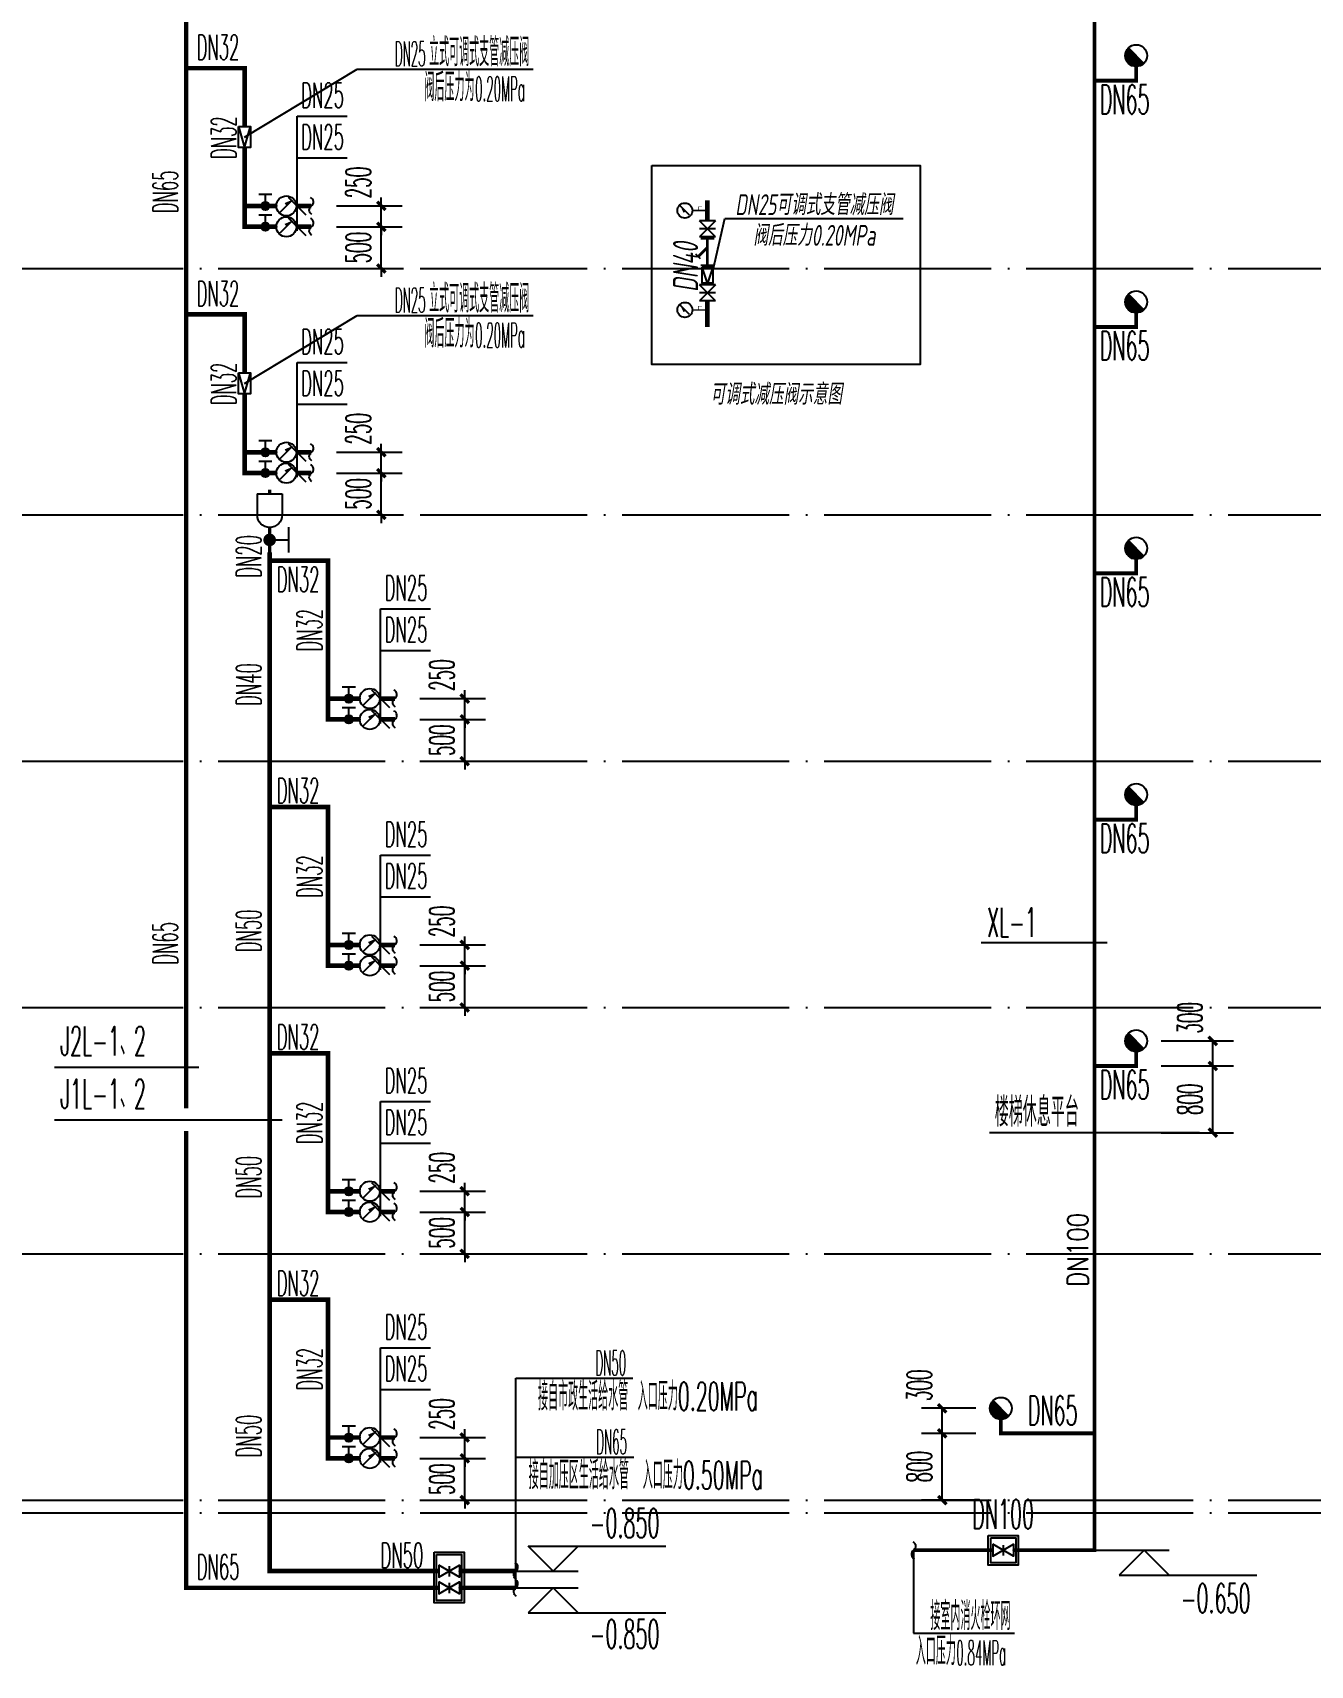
# Model space of a CAD drawing. Extents: x 27938 to 1507990, y 110129 to 923079.
# Drawn here: x 1200414 to 1215721, y 659358 to 678911 of the extents above; entities that cross this region are included whole.
import ezdxf
from ezdxf.enums import TextEntityAlignment as Align

# ---------------------------------------------------------------- set-up
doc = ezdxf.new("R2010")
doc.units = 0
doc.header["$LTSCALE"] = 1000
doc.header["$MEASUREMENT"] = 0
doc.linetypes.add('DOTE', pattern=[2.42, 2, -0.2, 0.02, -0.2])
for name, color, linetype in [('$AUDIT_BAD_LAYER2', 7, 'Continuous'), ('-FJ', 2, 'Continuous'), ('-JS', 4, 'Continuous'), ('DIM_不分区消火栓', 1, 'Continuous'), ('DIM_消防', 3, 'Continuous'), ('DIM_给水', 3, 'Continuous'), ('EQUIP_消火栓', 7, 'Continuous'), ('EQUIP_消防', 7, 'Continuous'), ('EQUIP_给水', 7, 'Continuous'), ('PIPE-不分区消火栓', 1, 'TG_X'), ('PIPE-给水', 3, 'J1'), ('PIPE-给水中', 72, 'J2'), ('PIPE-给水高', 91, 'J3'), ('TEXT_不分区消火栓', 7, 'Continuous'), ('TEXT_给水', 7, 'Continuous'), ('TWT', 7, 'Continuous'), ('TWT_DIM', 3, 'Continuous'), ('TWT_ELEV', 3, 'Continuous'), ('TWT_LEAD', 3, 'Continuous'), ('VALVE_消防', 7, 'Continuous'), ('VALVE_给水', 7, 'Continuous')]:
    doc.layers.add(name, color=color, linetype=linetype)
doc.styles.add('_TCH_DIM_T3', font='SIMPLEX.shx', dxfattribs={"width": 0.494118, "bigfont": 'GBCBIG.shx'})
doc.styles.add('_TWT_PIPEDN', font='SIMPLEX', dxfattribs={"width": 0.8, "height": 3.5, "bigfont": 'HZTXT'})
doc.styles.add('_TWT_SERIAL', font='SIMPLEX', dxfattribs={"width": 0.8, "height": 3.5, "bigfont": 'HZTXT'})
doc.styles.add('l3', font='isocp.shx', dxfattribs={"width": 0.7, "oblique": 9, "bigfont": 'hztxt.shx'})
doc.styles.get("Standard").update_dxf_attribs({"font": 'gbenor.shx', "bigfont": 'gbcbig.shx'})
doc.styles.add('TG_LINETYPE', font='SIMPLEX', dxfattribs={"width": 0.8, "height": 3, "bigfont": 'HZTXT'})
doc.linetypes.add('J1', pattern='A,3,-0.2,["J1",Standard,S=0.25,R=0,X=-0.1,Y=-0.115],-0.35', length=3.55)
doc.linetypes.add('J2', pattern='A,3,-0.2,["J2",Standard,S=0.25,R=0,X=-0.1,Y=-0.115],-0.35', length=3.55)
doc.linetypes.add('J3', pattern='A,3,-0.2,["J3",Standard,S=0.25,R=0,X=-0.1,Y=-0.115],-0.35', length=3.55)
doc.linetypes.add('TG_X', pattern='A,2,-0.229,["X",TG_LINETYPE,S=0.1,R=0,X=-0.229,Y=-0.15],0', length=2.229)
doc.dimstyles.new('_TWT_ARCH&&100', dxfattribs={"dimtxt": 297.5, "dimasz": 100, "dimexe": 250, "dimexo": 300, "dimgap": 126.25, "dimtad": 1, "dimdec": 0, "dimzin": 0, "dimdsep": 46, "dimtxsty": '_TCH_DIM_T3', "dimblk": 'ARCHTICK', "dimcen": 0.09, "dimclrt": 7, "dimazin": 2, "dimtfac": 1, "dimtdec": 0, "dimtix": 1, "dimtmove": 2, "dimatfit": 3, "dimfxl": 1, "dimtolj": 1, "dimtzin": 0, "dimarcsym": 0})

# ---------------------------------------------------------------- blocks, each defined once
blk = doc.blocks.new('jzf1')
at = {"layer": '$AUDIT_BAD_LAYER2'}
for p, q in [((-1.51, 2.26), (1.49, 2.26)), ((-0.01, 0.76), (-0.01, 2.26))]:
    blk.add_line(p, q, dxfattribs=at)
at = {"layer": '$AUDIT_BAD_LAYER2', "const_width": 0.75}
blk.add_lwpolyline([(-0.38, 0, 1), (0.38, 0, 1)], format="xyb", close=True, dxfattribs=at)
blk = doc.blocks.new('zdpqf')
at = {"layer": '$AUDIT_BAD_LAYER2'}
for p, q in [((-1.5, 6.11), (-1.5, 3.61)), ((1.5, 6.11), (-1.5, 6.11)), ((1.5, 6.11), (1.5, 3.61))]:
    blk.add_line(p, q, dxfattribs=at)
at = {"layer": '$AUDIT_BAD_LAYER2', "const_width": 0.4}
for points in [[(0, 6.11), (0, 6.61)], [(0, -0.89), (0, 2.11)]]:
    blk.add_lwpolyline(points, dxfattribs=at)
at = {"layer": '$AUDIT_BAD_LAYER2'}
blk.add_arc((0, 3.61), 1.5, 180, 0, dxfattribs=at)
at = {"layer": '$AUDIT_BAD_LAYER2', "extrusion": (0, 0, -1), "zscale": -1, "rotation": 270}
blk.add_blockref('jzf1', (0, 0.61), dxfattribs=at)
blk = doc.blocks.new('$VALVE$00000497')
for p, q in [((78, 138), (-78, 138)), ((0, 50), (0, 138))]:
    blk.add_line(p, q)
at = {"const_width": 49.6}
blk.add_lwpolyline([(25, 0, 1), (-25, 0, 1)], format="xyb", close=True, dxfattribs=at)
blk.add_circle((0, 0), 50)
blk = doc.blocks.new('$VALVE$00000742')
blk.add_line((-93, -93), (93, 93))
blk.add_lwpolyline([(93, 93, 0, 50, 0), (-13, 22, 50, 50, 0)], format="xyseb")
blk.add_circle((0, 0), 150)
for p in [(-150, 0), (150, 0)]:
    blk.add_point(p)
blk = doc.blocks.new('$VALVE$00000296')
for points in [[(-125, 72), (-125, -72), (125, 72), (125, -72), (-125, 72)], [(0, 60), (0, -64)]]:
    blk.add_lwpolyline(points)
for p in [(-125, 0), (125, 0)]:
    blk.add_point(p)
blk = doc.blocks.new('$TwtSys$00000132')
at = {"elevation": 0}
blk.add_lwpolyline([(7, -101, -0.575183), (0, 0, 0.604745), (-11, 101, 16.924828)], format="xyb", dxfattribs=at)
blk = doc.blocks.new('$VALVE$00000301')
for points in [[(-125, 72), (125, 0), (-125, -72)], [(-125, 72), (-125, -72), (125, -72), (125, 72), (-125, 72)]]:
    blk.add_lwpolyline(points)
for p in [(-125, 0), (125, 0)]:
    blk.add_point(p)
blk = doc.blocks.new('$TwtSys$00000386')
blk.add_line((-93, 93, 0), (93, -93, 0))
blk.add_circle((0, 0, 0), 131)
at = {"color": 0}
for points in [[(34, -127, 0), (-127, 34, 0), (93, -93, 0), (-93, 93, 0)], [(-34, -127, 0), (-127, -34, 0), (34, -127, 0), (-127, 34, 0)], [(-93, -93, 0), (-93, -93, 0), (-34, -127, 0), (-127, -34, 0)]]:
    blk.add_solid(points, dxfattribs=at)
at = {"flags": 9}
blk.add_attdef('A', (0, 0, 0), '', height=0.00524, dxfattribs=at)
blk = doc.blocks.new('_ArchTick')
at = {"color": 0, "linetype": 'ByBlock', "const_width": 0.4}
blk.add_lwpolyline([(-0.5, -0.5), (0.5, 0.5)], dxfattribs=at)
blk = doc.blocks.new('*D334')
at = {"layer": 'Defpoints', "color": 0}
for p in [(1211311, 662436), (1212013, 662436), (1212013, 662136)]:
    blk.add_point(p, dxfattribs=at)
at = {"layer": 'TWT_DIM', "color": 0, "lineweight": -2}
for p, q in [((1211713, 662436), (1211061, 662436)), ((1211311, 662136), (1211311, 662436)), ((1211713, 662136), (1211061, 662136))]:
    blk.add_line(p, q, dxfattribs=at)
at = {"layer": 'TWT_DIM', "color": 0, "lineweight": -2, "xscale": 100, "yscale": 100, "zscale": 100}
for p, rotation in [((1211311, 662436), 90), ((1211311, 662136), 270)]:
    blk.add_blockref('_ArchTick', p, dxfattribs=dict(at, rotation=rotation))
at = {"layer": 'TWT_DIM', "color": 7, "insert": (1211036, 662711), "char_height": 297.5, "attachment_point": 5, "rotation": 90, "style": '_TCH_DIM_T3'}
blk.add_mtext('\\A1;300', dxfattribs=at)
blk = doc.blocks.new('*D335')
at = {"layer": 'Defpoints', "color": 0}
for p in [(1211311, 662136), (1212013, 662136), (1212013, 661336)]:
    blk.add_point(p, dxfattribs=at)
at = {"layer": 'TWT_DIM', "color": 0, "lineweight": -2}
for p, q in [((1211713, 662136), (1211061, 662136)), ((1211311, 661336), (1211311, 662136)), ((1211713, 661336), (1211061, 661336))]:
    blk.add_line(p, q, dxfattribs=at)
at = {"layer": 'TWT_DIM', "color": 0, "lineweight": -2, "xscale": 100, "yscale": 100, "zscale": 100}
for p, rotation in [((1211311, 662136), 90), ((1211311, 661336), 270)]:
    blk.add_blockref('_ArchTick', p, dxfattribs=dict(at, rotation=rotation))
at = {"layer": 'TWT_DIM', "color": 7, "insert": (1211036, 661736), "char_height": 297.5, "attachment_point": 5, "rotation": 90, "style": '_TCH_DIM_T3'}
blk.add_mtext('\\A1;800', dxfattribs=at)
blk = doc.blocks.new('*D349')
at = {"layer": 'Defpoints', "color": 0}
for p in [(1213635, 666836), (1214552, 666836), (1213635, 666536)]:
    blk.add_point(p, dxfattribs=at)
at = {"layer": 'TWT_DIM', "color": 0, "lineweight": -2}
for p, q in [((1213935, 666836), (1214802, 666836)), ((1214552, 666536), (1214552, 666836)), ((1213935, 666536), (1214802, 666536))]:
    blk.add_line(p, q, dxfattribs=at)
at = {"layer": 'TWT_DIM', "color": 0, "lineweight": -2, "xscale": 100, "yscale": 100, "zscale": 100}
for p, rotation in [((1214552, 666836), 90), ((1214552, 666536), 270)]:
    blk.add_blockref('_ArchTick', p, dxfattribs=dict(at, rotation=rotation))
at = {"layer": 'TWT_DIM', "color": 7, "insert": (1214277, 667111), "char_height": 297.5, "attachment_point": 5, "rotation": 90, "style": '_TCH_DIM_T3'}
blk.add_mtext('\\A1;300', dxfattribs=at)
blk = doc.blocks.new('*D350')
at = {"layer": 'Defpoints', "color": 0}
for p in [(1213635, 666536), (1214552, 666536), (1213635, 665736)]:
    blk.add_point(p, dxfattribs=at)
at = {"layer": 'TWT_DIM', "color": 0, "lineweight": -2}
for p, q in [((1213935, 666536), (1214802, 666536)), ((1214552, 665736), (1214552, 666536)), ((1213935, 665736), (1214802, 665736))]:
    blk.add_line(p, q, dxfattribs=at)
at = {"layer": 'TWT_DIM', "color": 0, "lineweight": -2, "xscale": 100, "yscale": 100, "zscale": 100}
for p, rotation in [((1214552, 666536), 90), ((1214552, 665736), 270)]:
    blk.add_blockref('_ArchTick', p, dxfattribs=dict(at, rotation=rotation))
at = {"layer": 'TWT_DIM', "color": 7, "insert": (1214277, 666136), "char_height": 297.5, "attachment_point": 5, "rotation": 90, "style": '_TCH_DIM_T3'}
blk.add_mtext('\\A1;800', dxfattribs=at)
blk = doc.blocks.new('*D355')
at = {"layer": 'Defpoints', "color": 0}
for p in [(1203754, 676836), (1204591, 676836), (1203754, 676586)]:
    blk.add_point(p, dxfattribs=at)
at = {"layer": 'TWT_DIM', "color": 0, "lineweight": -2}
for p, q in [((1204054, 676836), (1204841, 676836)), ((1204591, 676836), (1204591, 676936)), ((1204591, 676586), (1204591, 676836)), ((1204054, 676586), (1204841, 676586)), ((1204591, 676586), (1204591, 676486))]:
    blk.add_line(p, q, dxfattribs=at)
at = {"layer": 'TWT_DIM', "color": 0, "lineweight": -2, "xscale": 100, "yscale": 100, "zscale": 100}
for p, rotation in [((1204591, 676836), 270), ((1204591, 676586), 90)]:
    blk.add_blockref('_ArchTick', p, dxfattribs=dict(at, rotation=rotation))
at = {"layer": 'TWT_DIM', "color": 7, "insert": (1204316, 677116), "char_height": 297.5, "attachment_point": 5, "rotation": 90, "style": '_TCH_DIM_T3'}
blk.add_mtext('\\A1;250', dxfattribs=at)
blk = doc.blocks.new('*D356')
at = {"layer": 'Defpoints', "color": 0}
for p in [(1203754, 676586), (1204591, 676586), (1203754, 676086)]:
    blk.add_point(p, dxfattribs=at)
at = {"layer": 'TWT_DIM', "color": 0, "lineweight": -2}
for p, q in [((1204054, 676586), (1204841, 676586)), ((1204591, 676586), (1204591, 676686)), ((1204591, 676086), (1204591, 676586)), ((1204054, 676086), (1204841, 676086)), ((1204591, 676086), (1204591, 675986))]:
    blk.add_line(p, q, dxfattribs=at)
at = {"layer": 'TWT_DIM', "color": 0, "lineweight": -2, "xscale": 100, "yscale": 100, "zscale": 100}
for p, rotation in [((1204591, 676586), 270), ((1204591, 676086), 90)]:
    blk.add_blockref('_ArchTick', p, dxfattribs=dict(at, rotation=rotation))
at = {"layer": 'TWT_DIM', "color": 7, "insert": (1204316, 676336), "char_height": 297.5, "attachment_point": 5, "rotation": 90, "style": '_TCH_DIM_T3'}
blk.add_mtext('\\A1;500', dxfattribs=at)
blk = doc.blocks.new('*D357')
at = {"layer": 'Defpoints', "color": 0}
for p in [(1203754, 673886), (1204591, 673886), (1203754, 673636)]:
    blk.add_point(p, dxfattribs=at)
at = {"layer": 'TWT_DIM', "color": 0, "lineweight": -2}
for p, q in [((1204054, 673886), (1204841, 673886)), ((1204591, 673886), (1204591, 673986)), ((1204591, 673636), (1204591, 673886)), ((1204054, 673636), (1204841, 673636)), ((1204591, 673636), (1204591, 673536))]:
    blk.add_line(p, q, dxfattribs=at)
at = {"layer": 'TWT_DIM', "color": 0, "lineweight": -2, "xscale": 100, "yscale": 100, "zscale": 100}
for p, rotation in [((1204591, 673886), 270), ((1204591, 673636), 90)]:
    blk.add_blockref('_ArchTick', p, dxfattribs=dict(at, rotation=rotation))
at = {"layer": 'TWT_DIM', "color": 7, "insert": (1204316, 674166), "char_height": 297.5, "attachment_point": 5, "rotation": 90, "style": '_TCH_DIM_T3'}
blk.add_mtext('\\A1;250', dxfattribs=at)
blk = doc.blocks.new('*D358')
at = {"layer": 'Defpoints', "color": 0}
for p in [(1203754, 673636), (1204591, 673636), (1203754, 673136)]:
    blk.add_point(p, dxfattribs=at)
at = {"layer": 'TWT_DIM', "color": 0, "lineweight": -2}
for p, q in [((1204054, 673636), (1204841, 673636)), ((1204591, 673636), (1204591, 673736)), ((1204591, 673136), (1204591, 673636)), ((1204054, 673136), (1204841, 673136)), ((1204591, 673136), (1204591, 673036))]:
    blk.add_line(p, q, dxfattribs=at)
at = {"layer": 'TWT_DIM', "color": 0, "lineweight": -2, "xscale": 100, "yscale": 100, "zscale": 100}
for p, rotation in [((1204591, 673636), 270), ((1204591, 673136), 90)]:
    blk.add_blockref('_ArchTick', p, dxfattribs=dict(at, rotation=rotation))
at = {"layer": 'TWT_DIM', "color": 7, "insert": (1204316, 673386), "char_height": 297.5, "attachment_point": 5, "rotation": 90, "style": '_TCH_DIM_T3'}
blk.add_mtext('\\A1;500', dxfattribs=at)
blk = doc.blocks.new('*D359')
at = {"layer": 'Defpoints', "color": 0}
for p in [(1204754, 670936), (1205591, 670936), (1204754, 670686)]:
    blk.add_point(p, dxfattribs=at)
at = {"layer": 'TWT_DIM', "color": 0, "lineweight": -2}
for p, q in [((1205054, 670936), (1205841, 670936)), ((1205591, 670936), (1205591, 671036)), ((1205591, 670686), (1205591, 670936)), ((1205054, 670686), (1205841, 670686)), ((1205591, 670686), (1205591, 670586))]:
    blk.add_line(p, q, dxfattribs=at)
at = {"layer": 'TWT_DIM', "color": 0, "lineweight": -2, "xscale": 100, "yscale": 100, "zscale": 100}
for p, rotation in [((1205591, 670936), 270), ((1205591, 670686), 90)]:
    blk.add_blockref('_ArchTick', p, dxfattribs=dict(at, rotation=rotation))
at = {"layer": 'TWT_DIM', "color": 7, "insert": (1205316, 671216), "char_height": 297.5, "attachment_point": 5, "rotation": 90, "style": '_TCH_DIM_T3'}
blk.add_mtext('\\A1;250', dxfattribs=at)
blk = doc.blocks.new('*D360')
at = {"layer": 'Defpoints', "color": 0}
for p in [(1204754, 670686), (1205591, 670686), (1204754, 670186)]:
    blk.add_point(p, dxfattribs=at)
at = {"layer": 'TWT_DIM', "color": 0, "lineweight": -2}
for p, q in [((1205054, 670686), (1205841, 670686)), ((1205591, 670686), (1205591, 670786)), ((1205591, 670186), (1205591, 670686)), ((1205054, 670186), (1205841, 670186)), ((1205591, 670186), (1205591, 670086))]:
    blk.add_line(p, q, dxfattribs=at)
at = {"layer": 'TWT_DIM', "color": 0, "lineweight": -2, "xscale": 100, "yscale": 100, "zscale": 100}
for p, rotation in [((1205591, 670686), 270), ((1205591, 670186), 90)]:
    blk.add_blockref('_ArchTick', p, dxfattribs=dict(at, rotation=rotation))
at = {"layer": 'TWT_DIM', "color": 7, "insert": (1205316, 670436), "char_height": 297.5, "attachment_point": 5, "rotation": 90, "style": '_TCH_DIM_T3'}
blk.add_mtext('\\A1;500', dxfattribs=at)
blk = doc.blocks.new('*D361')
at = {"layer": 'Defpoints', "color": 0}
for p in [(1204754, 667986), (1205591, 667986), (1204754, 667736)]:
    blk.add_point(p, dxfattribs=at)
at = {"layer": 'TWT_DIM', "color": 0, "lineweight": -2}
for p, q in [((1205054, 667986), (1205841, 667986)), ((1205591, 667986), (1205591, 668086)), ((1205591, 667736), (1205591, 667986)), ((1205054, 667736), (1205841, 667736)), ((1205591, 667736), (1205591, 667636))]:
    blk.add_line(p, q, dxfattribs=at)
at = {"layer": 'TWT_DIM', "color": 0, "lineweight": -2, "xscale": 100, "yscale": 100, "zscale": 100}
for p, rotation in [((1205591, 667986), 270), ((1205591, 667736), 90)]:
    blk.add_blockref('_ArchTick', p, dxfattribs=dict(at, rotation=rotation))
at = {"layer": 'TWT_DIM', "color": 7, "insert": (1205316, 668266), "char_height": 297.5, "attachment_point": 5, "rotation": 90, "style": '_TCH_DIM_T3'}
blk.add_mtext('\\A1;250', dxfattribs=at)
blk = doc.blocks.new('*D362')
at = {"layer": 'Defpoints', "color": 0}
for p in [(1204754, 667736), (1205591, 667736), (1204754, 667236)]:
    blk.add_point(p, dxfattribs=at)
at = {"layer": 'TWT_DIM', "color": 0, "lineweight": -2}
for p, q in [((1205591, 667736), (1205591, 667836)), ((1205054, 667736), (1205841, 667736)), ((1205591, 667236), (1205591, 667736)), ((1205054, 667236), (1205841, 667236)), ((1205591, 667236), (1205591, 667136))]:
    blk.add_line(p, q, dxfattribs=at)
at = {"layer": 'TWT_DIM', "color": 0, "lineweight": -2, "xscale": 100, "yscale": 100, "zscale": 100}
for p, rotation in [((1205591, 667736), 270), ((1205591, 667236), 90)]:
    blk.add_blockref('_ArchTick', p, dxfattribs=dict(at, rotation=rotation))
at = {"layer": 'TWT_DIM', "color": 7, "insert": (1205316, 667486), "char_height": 297.5, "attachment_point": 5, "rotation": 90, "style": '_TCH_DIM_T3'}
blk.add_mtext('\\A1;500', dxfattribs=at)
blk = doc.blocks.new('*D363')
at = {"layer": 'Defpoints', "color": 0}
for p in [(1204754, 665036), (1205591, 665036), (1204754, 664786)]:
    blk.add_point(p, dxfattribs=at)
at = {"layer": 'TWT_DIM', "color": 0, "lineweight": -2}
for p, q in [((1205054, 665036), (1205841, 665036)), ((1205591, 665036), (1205591, 665136)), ((1205591, 664786), (1205591, 665036)), ((1205054, 664786), (1205841, 664786)), ((1205591, 664786), (1205591, 664686))]:
    blk.add_line(p, q, dxfattribs=at)
at = {"layer": 'TWT_DIM', "color": 0, "lineweight": -2, "xscale": 100, "yscale": 100, "zscale": 100}
for p, rotation in [((1205591, 665036), 270), ((1205591, 664786), 90)]:
    blk.add_blockref('_ArchTick', p, dxfattribs=dict(at, rotation=rotation))
at = {"layer": 'TWT_DIM', "color": 7, "insert": (1205316, 665316), "char_height": 297.5, "attachment_point": 5, "rotation": 90, "style": '_TCH_DIM_T3'}
blk.add_mtext('\\A1;250', dxfattribs=at)
blk = doc.blocks.new('*D364')
at = {"layer": 'Defpoints', "color": 0}
for p in [(1204754, 664786), (1205591, 664786), (1204754, 664286)]:
    blk.add_point(p, dxfattribs=at)
at = {"layer": 'TWT_DIM', "color": 0, "lineweight": -2}
for p, q in [((1205591, 664786), (1205591, 664886)), ((1205054, 664786), (1205841, 664786)), ((1205591, 664286), (1205591, 664786)), ((1205054, 664286), (1205841, 664286)), ((1205591, 664286), (1205591, 664186))]:
    blk.add_line(p, q, dxfattribs=at)
at = {"layer": 'TWT_DIM', "color": 0, "lineweight": -2, "xscale": 100, "yscale": 100, "zscale": 100}
for p, rotation in [((1205591, 664786), 270), ((1205591, 664286), 90)]:
    blk.add_blockref('_ArchTick', p, dxfattribs=dict(at, rotation=rotation))
at = {"layer": 'TWT_DIM', "color": 7, "insert": (1205316, 664536), "char_height": 297.5, "attachment_point": 5, "rotation": 90, "style": '_TCH_DIM_T3'}
blk.add_mtext('\\A1;500', dxfattribs=at)
blk = doc.blocks.new('*D365')
at = {"layer": 'Defpoints', "color": 0}
for p in [(1204754, 662086), (1205591, 662086), (1204754, 661836)]:
    blk.add_point(p, dxfattribs=at)
at = {"layer": 'TWT_DIM', "color": 0, "lineweight": -2}
for p, q in [((1205054, 662086), (1205841, 662086)), ((1205591, 662086), (1205591, 662186)), ((1205591, 661836), (1205591, 662086)), ((1205054, 661836), (1205841, 661836)), ((1205591, 661836), (1205591, 661736))]:
    blk.add_line(p, q, dxfattribs=at)
at = {"layer": 'TWT_DIM', "color": 0, "lineweight": -2, "xscale": 100, "yscale": 100, "zscale": 100}
for p, rotation in [((1205591, 662086), 270), ((1205591, 661836), 90)]:
    blk.add_blockref('_ArchTick', p, dxfattribs=dict(at, rotation=rotation))
at = {"layer": 'TWT_DIM', "color": 7, "insert": (1205316, 662366), "char_height": 297.5, "attachment_point": 5, "rotation": 90, "style": '_TCH_DIM_T3'}
blk.add_mtext('\\A1;250', dxfattribs=at)
blk = doc.blocks.new('*D366')
at = {"layer": 'Defpoints', "color": 0}
for p in [(1204754, 661836), (1205591, 661836), (1204754, 661336)]:
    blk.add_point(p, dxfattribs=at)
at = {"layer": 'TWT_DIM', "color": 0, "lineweight": -2}
for p, q in [((1205591, 661836), (1205591, 661936)), ((1205054, 661836), (1205841, 661836)), ((1205591, 661336), (1205591, 661836)), ((1205054, 661336), (1205841, 661336)), ((1205591, 661336), (1205591, 661236))]:
    blk.add_line(p, q, dxfattribs=at)
at = {"layer": 'TWT_DIM', "color": 0, "lineweight": -2, "xscale": 100, "yscale": 100, "zscale": 100}
for p, rotation in [((1205591, 661836), 270), ((1205591, 661336), 90)]:
    blk.add_blockref('_ArchTick', p, dxfattribs=dict(at, rotation=rotation))
at = {"layer": 'TWT_DIM', "color": 7, "insert": (1205316, 661586), "char_height": 297.5, "attachment_point": 5, "rotation": 90, "style": '_TCH_DIM_T3'}
blk.add_mtext('\\A1;500', dxfattribs=at)
blk = doc.blocks.new('zf1')
at = {"layer": '$AUDIT_BAD_LAYER2'}
for p, q in [((0.5, 0.5), (-0.5, -0.5)), ((-0.5, 0.5), (0.5, -0.5)), ((-0.5, 0.5), (-0.5, -0.5)), ((0, 0.5), (0, -0.5)), ((0.5, 0.5), (0.5, -0.5))]:
    blk.add_line(p, q, dxfattribs=at)
blk = doc.blocks.new('jwq')
at = {"layer": '$AUDIT_BAD_LAYER2'}
for p, q in [((0, 0.25), (0, -0.25)), ((1, 0.25), (1, -0.25)), ((0.747, -0.254), (0.571, -0.431))]:
    blk.add_line(p, q, dxfattribs=at)
at = {"layer": '$AUDIT_BAD_LAYER2', "const_width": 0.1}
for points in [[(0, 0), (1, 0)], [(0.317, 0), (0.659, -0.342)]]:
    blk.add_lwpolyline(points, dxfattribs=at)
blk = doc.blocks.new('jyf')
at = {"layer": '$AUDIT_BAD_LAYER2'}
for p, q in [((0, 0.33), (1, 0)), ((1, 0), (0, -0.33))]:
    blk.add_line(p, q, dxfattribs=at)
blk.add_lwpolyline([(0, -0.33), (0, 0.33), (1, 0.33), (1, -0.33)], close=True, dxfattribs=at)
blk = doc.blocks.new('$VALVE$00000597')
blk.add_line((-93, 357), (93, 543))
blk.add_lwpolyline([(93, 543, 0, 50, 0), (-31, 456, 50, 50, 0)], format="xyseb")
for points, const_width in [([(0, 300), (0, 0)], 30), ([(0, 182), (75, 182), (75, 107)], 7.5)]:
    blk.add_lwpolyline(points, dxfattribs=dict(const_width=const_width))
blk.add_circle((0, 450), 150)

msp = doc.modelspace()

# ---------------------------------------------------------------- hatches: boundary and pattern name
at = {"layer": 'PIPE-不分区消火栓'}
for points in [[(1213634.8, 678335.9), (1213634.8, 678313.4), (1213657.3, 678313.4)], [(1213634.8, 678335.9), (1213657.3, 678335.9), (1213657.3, 678313.4)], [(1213634.8, 678335.9), (1213657.3, 678335.9), (1213657.3, 678313.4)], [(1213634.8, 678335.9), (1213634.8, 678313.4), (1213657.3, 678313.4)], [(1213634.8, 675385.9), (1213634.8, 675363.4), (1213657.3, 675363.4)], [(1213634.8, 675385.9), (1213657.3, 675385.9), (1213657.3, 675363.4)], [(1213634.8, 675385.9), (1213657.3, 675385.9), (1213657.3, 675363.4)], [(1213634.8, 675385.9), (1213634.8, 675363.4), (1213657.3, 675363.4)], [(1213634.8, 672435.9), (1213634.8, 672413.4), (1213657.3, 672413.4)], [(1213634.8, 672435.9), (1213657.3, 672435.9), (1213657.3, 672413.4)], [(1213634.8, 672435.9), (1213657.3, 672435.9), (1213657.3, 672413.4)], [(1213634.8, 672435.9), (1213634.8, 672413.4), (1213657.3, 672413.4)], [(1213634.8, 669485.9), (1213634.8, 669463.4), (1213657.3, 669463.4)], [(1213634.8, 669485.9), (1213657.3, 669485.9), (1213657.3, 669463.4)], [(1213634.8, 669485.9), (1213657.3, 669485.9), (1213657.3, 669463.4)], [(1213634.8, 669485.9), (1213634.8, 669463.4), (1213657.3, 669463.4)], [(1213634.8, 666535.9), (1213634.8, 666513.4), (1213657.3, 666513.4)], [(1213634.8, 666535.9), (1213657.3, 666535.9), (1213657.3, 666513.4)], [(1213634.8, 666535.9), (1213657.3, 666535.9), (1213657.3, 666513.4)], [(1213634.8, 666535.9), (1213634.8, 666513.4), (1213657.3, 666513.4)], [(1213134.8, 663785.9), (1213134.8, 663763.4), (1213157.3, 663763.4)], [(1213134.8, 663785.9), (1213157.3, 663785.9), (1213157.3, 663763.4)], [(1212013.4, 662135.8), (1212013.4, 662113.3), (1211990.9, 662113.3)], [(1212013.4, 662135.8), (1211990.9, 662135.8), (1211990.9, 662113.3)], [(1213134.8, 660735.9), (1213157.3, 660735.9), (1213157.3, 660713.4)], [(1213134.8, 660735.9), (1213134.8, 660713.4), (1213157.3, 660713.4)]]:
    msp.add_hatch(color=256, dxfattribs=at).paths.add_polyline_path(points)
at = {"layer": 'PIPE-给水'}
for points in [[(1203953.4, 672585.9), (1203980.9, 672585.9), (1203980.9, 672613.4)], [(1203953.4, 672585.9), (1203953.4, 672613.4), (1203980.9, 672613.4)], [(1203953.4, 672585.9), (1203953.4, 672613.4), (1203980.9, 672613.4)], [(1203953.4, 672585.9), (1203980.9, 672585.9), (1203980.9, 672613.4)], [(1203953.4, 670685.9), (1203953.4, 670658.4), (1203925.9, 670658.4)], [(1203953.4, 670685.9), (1203925.9, 670685.9), (1203925.9, 670658.4)], [(1203953.4, 670685.9), (1203925.9, 670685.9), (1203925.9, 670658.4)], [(1203953.4, 670685.9), (1203953.4, 670658.4), (1203925.9, 670658.4)], [(1203953.4, 669635.9), (1203980.9, 669635.9), (1203980.9, 669663.4)], [(1203953.4, 669635.9), (1203953.4, 669663.4), (1203980.9, 669663.4)], [(1203953.4, 669635.9), (1203953.4, 669663.4), (1203980.9, 669663.4)], [(1203953.4, 669635.9), (1203980.9, 669635.9), (1203980.9, 669663.4)], [(1203953.4, 667735.9), (1203953.4, 667708.4), (1203925.9, 667708.4)], [(1203953.4, 667735.9), (1203925.9, 667735.9), (1203925.9, 667708.4)], [(1203953.4, 667735.9), (1203925.9, 667735.9), (1203925.9, 667708.4)], [(1203953.4, 667735.9), (1203953.4, 667708.4), (1203925.9, 667708.4)], [(1203953.4, 666685.9), (1203980.9, 666685.9), (1203980.9, 666713.4)], [(1203953.4, 666685.9), (1203953.4, 666713.4), (1203980.9, 666713.4)], [(1203953.4, 666685.9), (1203953.4, 666713.4), (1203980.9, 666713.4)], [(1203953.4, 666685.9), (1203980.9, 666685.9), (1203980.9, 666713.4)], [(1203953.4, 664785.9), (1203953.4, 664758.4), (1203925.9, 664758.4)], [(1203953.4, 664785.9), (1203925.9, 664785.9), (1203925.9, 664758.4)], [(1203953.4, 664785.9), (1203925.9, 664785.9), (1203925.9, 664758.4)], [(1203953.4, 664785.9), (1203953.4, 664758.4), (1203925.9, 664758.4)], [(1203953.4, 663735.9), (1203980.9, 663735.9), (1203980.9, 663763.4)], [(1203953.4, 663735.9), (1203953.4, 663763.4), (1203980.9, 663763.4)], [(1203953.4, 663735.9), (1203953.4, 663763.4), (1203980.9, 663763.4)], [(1203953.4, 663735.9), (1203980.9, 663735.9), (1203980.9, 663763.4)], [(1203953.4, 661835.9), (1203953.4, 661808.4), (1203925.9, 661808.4)], [(1203953.4, 661835.9), (1203925.9, 661835.9), (1203925.9, 661808.4)], [(1203953.4, 661835.9), (1203925.9, 661835.9), (1203925.9, 661808.4)], [(1203953.4, 661835.9), (1203953.4, 661808.4), (1203925.9, 661808.4)], [(1203253.4, 660485.9), (1203253.4, 660458.4), (1203225.9, 660458.4)], [(1203253.4, 660485.9), (1203225.9, 660485.9), (1203225.9, 660458.4)], [(1203253.4, 660485.9), (1203225.9, 660485.9), (1203225.9, 660458.4)], [(1203253.4, 660485.9), (1203253.4, 660458.4), (1203225.9, 660458.4)]]:
    msp.add_hatch(color=256, dxfattribs=at).paths.add_polyline_path(points)
at = {"layer": 'PIPE-给水中'}
for points in [[(1202953.4, 678485.9), (1202980.9, 678485.9), (1202980.9, 678513.4)], [(1202953.4, 678485.9), (1202953.4, 678513.4), (1202980.9, 678513.4)], [(1202953.4, 678485.9), (1202953.4, 678513.4), (1202980.9, 678513.4)], [(1202953.4, 678485.9), (1202980.9, 678485.9), (1202980.9, 678513.4)], [(1202953.4, 676585.9), (1202953.4, 676558.4), (1202925.9, 676558.4)], [(1202953.4, 676585.9), (1202925.9, 676585.9), (1202925.9, 676558.4)], [(1202953.4, 676585.9), (1202925.9, 676585.9), (1202925.9, 676558.4)], [(1202953.4, 676585.9), (1202953.4, 676558.4), (1202925.9, 676558.4)], [(1202953.4, 675535.9), (1202980.9, 675535.9), (1202980.9, 675563.4)], [(1202953.4, 675535.9), (1202953.4, 675563.4), (1202980.9, 675563.4)], [(1202953.4, 675535.9), (1202953.4, 675563.4), (1202980.9, 675563.4)], [(1202953.4, 675535.9), (1202980.9, 675535.9), (1202980.9, 675563.4)], [(1202953.4, 673635.9), (1202953.4, 673608.4), (1202925.9, 673608.4)], [(1202953.4, 673635.9), (1202925.9, 673635.9), (1202925.9, 673608.4)], [(1202953.4, 673635.9), (1202925.9, 673635.9), (1202925.9, 673608.4)], [(1202953.4, 673635.9), (1202953.4, 673608.4), (1202925.9, 673608.4)], [(1202253.4, 660285.9), (1202225.9, 660285.9), (1202225.9, 660258.4)], [(1202253.4, 660285.9), (1202253.4, 660258.4), (1202225.9, 660258.4)]]:
    msp.add_hatch(color=256, dxfattribs=at).paths.add_polyline_path(points)

# ---------------------------------------------------------------- linework, layer by layer
at = {"layer": '-JS'}
for p, q in [((1208562.1, 676055.8), (1208705.8, 676685.5)), ((1208705.8, 676685.5), (1210844.6, 676685.5))]:
    msp.add_line(p, q, dxfattribs=at)
for points in [[(1207832.3, 677321.8), (1211045.5, 677321.8), (1211045.5, 674935.1), (1207832.3, 674935.1)], [(1211861.4, 660913.9), (1212221.4, 660913.9), (1212221.4, 660555.9), (1211861.4, 660555.9)], [(1205223.4, 660713.9), (1205583.4, 660713.9), (1205583.4, 660105.9), (1205223.4, 660105.9)], [(1211891.4, 660883.9), (1212191.4, 660883.9), (1212191.4, 660585.9), (1211891.4, 660585.9)], [(1205253.4, 660683.9), (1205553.4, 660683.9), (1205553.4, 660135.9), (1205253.4, 660135.9)]]:
    msp.add_lwpolyline(points, close=True, dxfattribs=at)
at = {"ltscale": 0.5}
msp.add_lwpolyline([(1214391.4, 665735.9), (1211878.2, 665735.9)], dxfattribs=at)
at = {"layer": 'DIM_不分区消火栓'}
for p, q in [((1210966.2, 660735.9), (1210966.2, 659744.2)), ((1210966.2, 659744.2), (1212177.3, 659744.2))]:
    msp.add_line(p, q, dxfattribs=at)
at = {"layer": 'DIM_消防'}
msp.add_line((1213284.8, 668010.9), (1211777.2, 668010.9), dxfattribs=at)
at = {"layer": 'DIM_给水'}
for p, q in [((1203581.2, 677411.1), (1203581.2, 677911.1)), ((1203581.2, 677911.1), (1204181.2, 677911.1)), ((1203581.2, 676535.9), (1203581.2, 677411.1)), ((1203581.2, 677411.1), (1204181.2, 677411.1)), ((1203475.1, 676941.9), (1203687.2, 676729.8)), ((1203475.1, 676691.9), (1203687.2, 676479.8)), ((1203581.2, 674461.1), (1203581.2, 674961.1)), ((1203581.2, 674961.1), (1204181.2, 674961.1)), ((1203581.2, 673585.9), (1203581.2, 674461.1)), ((1203581.2, 674461.1), (1204181.2, 674461.1)), ((1203475.1, 673991.9), (1203687.2, 673779.8)), ((1203475.1, 673741.9), (1203687.2, 673529.8)), ((1204581.2, 671511.1), (1204581.2, 672011.1)), ((1204581.2, 672011.1), (1205181.2, 672011.1)), ((1204581.2, 670635.9), (1204581.2, 671511.1)), ((1204581.2, 671511.1), (1205181.2, 671511.1)), ((1204475.1, 671041.9), (1204687.2, 670829.8)), ((1204475.1, 670791.9), (1204687.2, 670579.8)), ((1204581.2, 668561.1), (1204581.2, 669061.1)), ((1204581.2, 669061.1), (1205181.2, 669061.1)), ((1204581.2, 667685.9), (1204581.2, 668561.1)), ((1204581.2, 668561.1), (1205181.2, 668561.1)), ((1204475.1, 668091.9), (1204687.2, 667879.8)), ((1204475.1, 667841.9), (1204687.2, 667629.8)), ((1202403.4, 666519.2), (1200676.5, 666519.2)), ((1204581.2, 665611.1), (1204581.2, 666111.1)), ((1204581.2, 666111.1), (1205181.2, 666111.1)), ((1203403.4, 665885.9), (1200676.5, 665885.9)), ((1204581.2, 664735.9), (1204581.2, 665611.1)), ((1204581.2, 665611.1), (1205181.2, 665611.1)), ((1204475.1, 665141.9), (1204687.2, 664929.8)), ((1204475.1, 664891.9), (1204687.2, 664679.8)), ((1204581.2, 662661.1), (1204581.2, 663161.1)), ((1204581.2, 663161.1), (1205181.2, 663161.1)), ((1204581.2, 661785.9), (1204581.2, 662661.1)), ((1204581.2, 662661.1), (1205181.2, 662661.1)), ((1204475.1, 662191.9), (1204687.2, 661979.8)), ((1204475.1, 661941.9), (1204687.2, 661729.8))]:
    msp.add_line(p, q, dxfattribs=at)
at = {"layer": 'PIPE-不分区消火栓', "const_width": 45}
for points in [[(1213134.8, 678335.9), (1213134.8, 681285.9)], [(1213634.8, 678335.9), (1213634.8, 678504.9)], [(1213134.8, 675385.9), (1213134.8, 678335.9)], [(1213134.8, 678335.9), (1213634.8, 678335.9)], [(1213634.8, 675385.9), (1213634.8, 675554.9)], [(1213134.8, 672435.9), (1213134.8, 675385.9)], [(1213134.8, 675385.9), (1213634.8, 675385.9)], [(1213134.8, 669485.9), (1213134.8, 672435.9)], [(1213134.8, 672435.9), (1213634.8, 672435.9)], [(1213634.8, 672435.9), (1213634.8, 672604.9)], [(1213134.8, 666535.9), (1213134.8, 669485.9)], [(1213134.8, 669485.9), (1213634.8, 669485.9)], [(1213634.8, 669485.9), (1213634.8, 669654.9)], [(1213634.8, 666535.9), (1213634.8, 666704.9)], [(1213134.8, 666535.9), (1213634.8, 666535.9)], [(1213134.8, 662135.8), (1213134.8, 666535.9)], [(1212013.4, 662135.8), (1212013.4, 662304.8)], [(1213134.8, 662135.8), (1212013.4, 662135.8)], [(1213134.8, 660735.9), (1213134.8, 662135.8)], [(1210966.4, 660735.9), (1211916.4, 660735.9)], [(1212166.4, 660735.9), (1213134.8, 660735.9)]]:
    msp.add_lwpolyline(points, dxfattribs=at)
at = {"layer": 'PIPE-给水', "const_width": 55}
for points in [[(1203253.4, 672585.9), (1203253.4, 672685.9)], [(1203253.4, 672585.9), (1203953.4, 672585.9)], [(1203253.4, 669635.9), (1203253.4, 672585.9)], [(1203953.4, 670935.9), (1203953.4, 672585.9)], [(1203953.4, 670685.9), (1203953.4, 670935.9)], [(1203953.4, 670935.9), (1204333.4, 670935.9)], [(1204573.4, 670935.9), (1204753.4, 670935.9)], [(1203953.4, 670685.9), (1204333.4, 670685.9)], [(1204573.4, 670685.9), (1204753.4, 670685.9)], [(1203253.4, 666685.9), (1203253.4, 669635.9)], [(1203253.4, 669635.9), (1203953.4, 669635.9)], [(1203953.4, 667985.9), (1203953.4, 669635.9)], [(1203953.4, 667735.9), (1203953.4, 667985.9)], [(1203953.4, 667985.9), (1204333.4, 667985.9)], [(1204573.4, 667985.9), (1204753.4, 667985.9)], [(1203953.4, 667735.9), (1204333.4, 667735.9)], [(1204573.4, 667735.9), (1204753.4, 667735.9)], [(1203253.4, 663735.9), (1203253.4, 666685.9)], [(1203253.4, 666685.9), (1203953.4, 666685.9)], [(1203953.4, 665035.9), (1203953.4, 666685.9)], [(1203953.4, 664785.9), (1203953.4, 665035.9)], [(1203953.4, 665035.9), (1204333.4, 665035.9)], [(1204573.4, 665035.9), (1204753.4, 665035.9)], [(1203953.4, 664785.9), (1204333.4, 664785.9)], [(1204573.4, 664785.9), (1204753.4, 664785.9)], [(1203253.4, 660485.9), (1203253.4, 663735.9)], [(1203253.4, 663735.9), (1203953.4, 663735.9)], [(1203953.4, 662085.9), (1203953.4, 663735.9)], [(1203953.4, 661835.9), (1203953.4, 662085.9)], [(1203953.4, 662085.9), (1204333.4, 662085.9)], [(1204573.4, 662085.9), (1204753.4, 662085.9)], [(1203953.4, 661835.9), (1204333.4, 661835.9)], [(1204573.4, 661835.9), (1204753.4, 661835.9)], [(1203253.4, 660485.9), (1205278.4, 660485.9)], [(1205528.4, 660485.9), (1206203.4, 660485.9)]]:
    msp.add_lwpolyline(points, dxfattribs=at)
at = {"layer": 'PIPE-给水中', "const_width": 55}
for points in [[(1202253.4, 678485.9), (1202253.4, 681435.9)], [(1202253.4, 675535.9), (1202253.4, 678485.9)], [(1202253.4, 678485.9), (1202953.4, 678485.9)], [(1202953.4, 677785.7), (1202953.4, 678485.9)], [(1202953.4, 676835.9), (1202953.4, 677536)], [(1202953.4, 676585.9), (1202953.4, 676835.9)], [(1202953.4, 676835.9), (1203333.4, 676835.9)], [(1203573.4, 676835.9), (1203753.4, 676835.9)], [(1202953.4, 676585.9), (1203333.4, 676585.9)], [(1203573.4, 676585.9), (1203753.4, 676585.9)], [(1202253.4, 675535.9), (1202953.4, 675535.9)], [(1202253.4, 666026.6), (1202253.4, 675535.9)], [(1202953.4, 674835.7), (1202953.4, 675535.9)], [(1202953.4, 673885.9), (1202953.4, 674586)], [(1202953.4, 673635.9), (1202953.4, 673885.9)], [(1202953.4, 673885.9), (1203333.4, 673885.9)], [(1203573.4, 673885.9), (1203753.4, 673885.9)], [(1202953.4, 673635.9), (1203333.4, 673635.9)], [(1203573.4, 673635.9), (1203753.4, 673635.9)], [(1202253.4, 660285.9), (1202253.4, 665757.8)], [(1202253.4, 660285.9), (1205278.4, 660285.9)], [(1205528.4, 660285.9), (1206203.4, 660285.9)]]:
    msp.add_lwpolyline(points, dxfattribs=at)
at = {"layer": 'PIPE-给水高', "ltscale": 0.5, "const_width": 55}
for points in [[(1208498.1, 676658.6), (1208498.1, 676902.1)], [(1208498.1, 676441), (1208498.1, 676466.6)], [(1208498.1, 676101.8), (1208498.1, 676121)], [(1208498.1, 675890.6), (1208498.1, 675909.8)], [(1208498.1, 675387.6), (1208498.1, 675698.6)]]:
    msp.add_lwpolyline(points, dxfattribs=at)
at = {"layer": 'TWT', "color": 8, "linetype": 'DOTE'}
for p, q in [((1192957.9, 676085.9), (1304719.7, 676085.9)), ((1192957.9, 673135.9), (1304719.7, 673135.9)), ((1192957.9, 670185.9), (1304719.7, 670185.9)), ((1192957.9, 667235.9), (1304719.7, 667235.9)), ((1192957.9, 664285.9), (1304719.7, 664285.9)), ((1192957.9, 661335.9), (1304719.7, 661335.9)), ((1192957.9, 661185.9), (1304719.7, 661185.9))]:
    msp.add_line(p, q, dxfattribs=at)
at = {"layer": 'TWT_ELEV'}
for p, q in [((1206649, 660485.8), (1206349, 660785.8)), ((1206349, 660785.8), (1207998.3, 660785.8)), ((1206649, 660485.8), (1206949, 660785.8)), ((1213134.8, 660735.9), (1214030, 660735.9)), ((1213730, 660735.9), (1213430, 660435.9)), ((1213730, 660735.9), (1214030, 660435.9)), ((1206053.7, 660485.8), (1206949, 660485.8)), ((1213430, 660435.9), (1215079.4, 660435.9)), ((1206053.7, 660285.8), (1206949, 660285.8)), ((1206649, 660285.8), (1206349, 659985.8)), ((1206649, 660285.8), (1206949, 659985.8)), ((1206349, 659985.8), (1207998.3, 659985.8))]:
    msp.add_line(p, q, dxfattribs=at)
at = {"layer": 'TWT_LEAD'}
for p, q in [((1202953.4, 677660.9), (1204300.9, 678473.4)), ((1204300.9, 678473.4), (1206411.8, 678473.4)), ((1202953.4, 674710.9), (1204300.9, 675523.4)), ((1204300.9, 675523.4), (1206411.8, 675523.4)), ((1206203.4, 660485.6), (1206203.4, 662795)), ((1206203.4, 662795), (1207605.7, 662795)), ((1206203.7, 660285.8), (1206203.7, 661851.4)), ((1206203.7, 661851.4), (1207615.6, 661851.4))]:
    msp.add_line(p, q, dxfattribs=at)

# ---------------------------------------------------------------- block references
at = {"layer": '-FJ', "rotation": 270}
for name, p, xscale, yscale, zscale in [('zf1', (1208498.1, 676562.6), 192, 192, 192), ('jwq', (1208498.1, 676441), 320, 320, 320), ('jyf', (1208498.1, 676101.8), 192, 192, 192), ('zf1', (1208498.1, 675794.6), 192, 192, 192)]:
    msp.add_blockref(name, p, dxfattribs=dict(at, xscale=xscale, yscale=yscale, zscale=zscale))
at = {"layer": '-JS', "xscale": -100, "yscale": 100, "zscale": 100}
msp.add_blockref('zdpqf', (1203253.4, 672774.9), dxfattribs=at)
at = {"layer": 'EQUIP_消火栓'}
for p in [(1213634.8, 678635.9), (1213634.8, 675685.9), (1213634.8, 672735.9), (1213634.8, 669785.9), (1213634.8, 666835.9), (1212013.4, 662435.8)]:
    msp.add_blockref('$TwtSys$00000386', p, dxfattribs=at)
at = {"layer": 'EQUIP_消防', "rotation": 180}
msp.add_blockref('$TwtSys$00000132', (1210966.4, 660735.9), dxfattribs=at)
at = {"layer": 'EQUIP_给水'}
for p in [(1203753.4, 676835.9), (1203753.4, 676585.9), (1203753.4, 673885.9), (1203753.4, 673635.9), (1204753.4, 670935.9), (1204753.4, 670685.9), (1204753.4, 667985.9), (1204753.4, 667735.9), (1204753.4, 665035.9), (1204753.4, 664785.9), (1204753.4, 662085.9), (1204753.4, 661835.9), (1206203.4, 660485.9), (1206203.4, 660285.9)]:
    msp.add_blockref('$TwtSys$00000132', p, dxfattribs=at)
at = {"layer": 'VALVE_消防', "xscale": -1, "yscale": -1, "rotation": 180}
msp.add_blockref('$VALVE$00000296', (1212041.4, 660735.9), dxfattribs=at)
at = {"layer": 'VALVE_给水', "yscale": -1, "rotation": 270}
for p in [(1202953.4, 677660.9), (1202953.4, 674710.9)]:
    msp.add_blockref('$VALVE$00000301', p, dxfattribs=at)
at = {"layer": 'VALVE_给水'}
for name, p in [('$VALVE$00000497', (1203202, 676835.9)), ('$VALVE$00000497', (1203202, 676585.9)), ('$VALVE$00000497', (1203202, 673885.9)), ('$VALVE$00000497', (1203202, 673635.9)), ('$VALVE$00000497', (1204202, 670935.9)), ('$VALVE$00000497', (1204202, 670685.9)), ('$VALVE$00000497', (1204202, 667985.9)), ('$VALVE$00000497', (1204202, 667735.9)), ('$VALVE$00000497', (1204202, 665035.9)), ('$VALVE$00000497', (1204202, 664785.9)), ('$VALVE$00000497', (1204202, 662085.9)), ('$VALVE$00000497', (1204202, 661835.9)), ('$VALVE$00000296', (1205403.4, 660485.9)), ('$VALVE$00000296', (1205403.4, 660285.9))]:
    msp.add_blockref(name, p, dxfattribs=at)
at = {"layer": 'VALVE_给水', "xscale": 0.8, "yscale": 0.8, "zscale": 0.8}
for p in [(1203453.4, 676835.9), (1203453.4, 676585.9), (1203453.4, 673885.9), (1203453.4, 673635.9), (1204453.4, 670935.9), (1204453.4, 670685.9), (1204453.4, 667985.9), (1204453.4, 667735.9), (1204453.4, 665035.9), (1204453.4, 664785.9), (1204453.4, 662085.9), (1204453.4, 661835.9)]:
    msp.add_blockref('$VALVE$00000742', p, dxfattribs=at)
at = {"layer": 'VALVE_给水', "xscale": 0.6, "yscale": 0.6, "zscale": 0.6, "rotation": 90}
for p in [(1208498.1, 676780.4), (1208498.1, 675590.3)]:
    msp.add_blockref('$VALVE$00000597', p, dxfattribs=at)

# ---------------------------------------------------------------- texts
at = {"layer": '-JS', "style": 'l3', "oblique": 9, "width": 0.7}
for s, p in [('DN25可调式支管减压阀', (1209778.5, 676864)), ('阀后压力0.20MPa', (1209778.5, 676495.7)), ('可调式减压阀示意图', (1209320.7, 674593.7))]:
    msp.add_text(s, height=250, dxfattribs=at).set_placement(p, align=Align.MIDDLE)
at = {"layer": '-JS', "color": 1, "linetype": 'ByBlock', "style": 'l3', "oblique": 9, "width": 0.7}
msp.add_text('DN40', height=300, rotation=90, dxfattribs=at).set_placement((1208235.4, 676103.4), align=Align.MIDDLE)
at = {"layer": 'DIM_不分区消火栓', "color": 7, "style": '_TCH_DIM_T3'}
for s, height, width, p in [('接室内消火栓环网', 337.59, 0.494118, (1211169, 659779.2)), ('入口压力', 337.59, 0.494118, (1210994, 659359.2)), ('0.84MPa', 297.5, 0.348789, (1211479.7, 659359.2))]:
    msp.add_text(s, height=height, dxfattribs=dict(at, width=width)).set_placement(p)
at = {"layer": 'DIM_消防', "color": 7, "style": '_TWT_SERIAL', "width": 0.48}
for s, p in [('DN65', (1213196.5, 677936.6)), ('DN65', (1213196.5, 674986.6)), ('DN65', (1213196.5, 672036.6)), ('DN65', (1213196.5, 669086.6)), ('XL-1', (1211847.2, 668080.9)), ('DN65', (1213196.5, 666136.6)), ('楼梯休息平台', (1211939.9, 665810.4)), ('DN65', (1212335, 662235.5)), ('DN100', (1211669.4, 660993.6))]:
    msp.add_text(s, height=350, dxfattribs=at).set_placement(p)
at = {"layer": 'DIM_给水', "color": 7, "width": 0.48}
for s, height, style, p in [('DN25', 300, '_TWT_PIPEDN', (1203631.2, 678011.1)), ('DN25', 300, '_TWT_PIPEDN', (1203631.2, 677511.1)), ('DN25', 300, '_TWT_PIPEDN', (1203631.2, 675061.1)), ('DN25', 300, '_TWT_PIPEDN', (1203631.2, 674561.1)), ('DN25', 300, '_TWT_PIPEDN', (1204631.2, 672111.1)), ('DN25', 300, '_TWT_PIPEDN', (1204631.2, 671611.1)), ('DN25', 300, '_TWT_PIPEDN', (1204631.2, 669161.1)), ('DN25', 300, '_TWT_PIPEDN', (1204631.2, 668661.1)), ('J2L-1、2', 350, '_TWT_SERIAL', (1200746.5, 666659.2)), ('DN25', 300, '_TWT_PIPEDN', (1204631.2, 666211.1)), ('J1L-1、2', 350, '_TWT_SERIAL', (1200746.5, 666025.9)), ('DN25', 300, '_TWT_PIPEDN', (1204631.2, 665711.1)), ('DN25', 300, '_TWT_PIPEDN', (1204631.2, 663261.1)), ('DN25', 300, '_TWT_PIPEDN', (1204631.2, 662761.1))]:
    msp.add_text(s, height=height, dxfattribs=dict(at, style=style)).set_placement(p)
at = {"layer": 'TEXT_不分区消火栓', "style": '_TWT_PIPEDN', "width": 0.8}
msp.add_text('DN100', height=250, rotation=90, dxfattribs=at).set_placement((1213059.8, 663893))
at = {"layer": 'TEXT_给水', "style": '_TWT_PIPEDN', "width": 0.48}
for s, p in [('DN32', (1202378.2, 678585.9)), ('DN32', (1202378.2, 675635.9)), ('DN32', (1203338.5, 672212.9)), ('DN32', (1203338.5, 669683.9)), ('DN32', (1203338.5, 666733.9)), ('DN32', (1203338.5, 663783.9)), ('DN50', (1204582.4, 660525.2)), ('DN65', (1202380.2, 660385.9))]:
    msp.add_text(s, height=300, dxfattribs=at).set_placement(p)
for s, p in [('DN32', (1202853.4, 677396.9)), ('DN65', (1202153.4, 676746.9)), ('DN32', (1202853.4, 674446.9)), ('DN20', (1203153.4, 672381.7)), ('DN32', (1203880.5, 671496.9)), ('DN40', (1203153.4, 670846.9)), ('DN32', (1203880.5, 668546.9)), ('DN50', (1203153.4, 667896.9)), ('DN65', (1202153.4, 667746.9)), ('DN32', (1203880.5, 665596.9)), ('DN50', (1203153.4, 664946.9)), ('DN32', (1203880.5, 662646.9)), ('DN50', (1203153.4, 661846.9))]:
    msp.add_text(s, height=300, rotation=90, dxfattribs=at).set_placement(p)
at = {"layer": 'TWT_ELEV', "color": 7, "style": '_TWT_SERIAL', "width": 0.48}
for s, p in [('-0.850', (1207088.3, 660885.9)), ('-0.650', (1214169.4, 659985.8)), ('-0.850', (1207088.3, 659558.2))]:
    msp.add_text(s, height=350, dxfattribs=at).set_placement(p)
at = {"layer": 'TWT_LEAD', "color": 7, "style": '_TCH_DIM_T3'}
for s, height, width, p in [('DN25', 297.5, 0.348789, (1204752.4, 678508.4)), ('立式可调式支管减压阀', 337.59, 0.494118, (1205162.5, 678508.4)), ('阀后压力为', 337.59, 0.494118, (1205107.1, 678088.4)), ('0.20MPa', 297.5, 0.348789, (1205714.3, 678088.4)), ('DN25', 297.5, 0.348789, (1204752.4, 675558.4)), ('立式可调式支管减压阀', 337.59, 0.494118, (1205162.5, 675558.4)), ('阀后压力为', 337.59, 0.494118, (1205107.1, 675138.4)), ('0.20MPa', 297.5, 0.348789, (1205714.3, 675138.4)), ('DN50', 297.5, 0.348789, (1207155.2, 662830)), ('接自市政生活给水管', 337.59, 0.494118, (1206468.6, 662410)), ('入口压力0.20MPa', 337.589, 0.494118, (1207662.9, 662410)), ('DN65', 297.5, 0.348789, (1207165.1, 661886.4)), ('接自加压区生活给水管', 337.59, 0.494118, (1206357.1, 661466.4)), ('入口压力0.50MPa', 337.589, 0.494118, (1207723.3, 661466.4))]:
    msp.add_text(s, height=height, dxfattribs=dict(at, width=width)).set_placement(p)

# ---------------------------------------------------------------- dimensions: what is measured, and where the dimension line sits
at = {"layer": 'TWT_DIM'}
for base, p1, p2, picture, middle in [((1204590.9, 676835.8), (1203753.7, 676585.8), (1203753.7, 676835.8), '*D355', (1204315.9, 677116.1)), ((1204590.9, 673885.8), (1203753.7, 673635.8), (1203753.7, 673885.8), '*D357', (1204315.9, 674166.1)), ((1205591.2, 670935.8), (1204753.9, 670685.8), (1204753.9, 670935.8), '*D359', (1205316.2, 671216)), ((1205591.2, 667985.8), (1204753.9, 667735.8), (1204753.9, 667985.8), '*D361', (1205316.2, 668266)), ((1214552.2, 666835.9), (1213634.8, 666535.9), (1213634.8, 666835.9), '*D349', (1214277.2, 667111.1)), ((1205591.2, 665035.8), (1204753.9, 664785.8), (1204753.9, 665035.8), '*D363', (1205316.2, 665316)), ((1211311.1, 662435.8), (1212013.4, 662135.8), (1212013.4, 662435.8), '*D334', (1211036.1, 662711)), ((1205590.9, 662085.8), (1204753.7, 661835.8), (1204753.7, 662085.8), '*D365', (1205315.9, 662366.1))]:
    dim = msp.add_linear_dim(base=base, p1=p1, p2=p2, angle=90, dimstyle='_TWT_ARCH&&100', dxfattribs=at)
    dim.commit()
    dim.dimension.update_dxf_attribs({"geometry": picture, "text_midpoint": middle, "dimtype": 129})
for p1, p2, distance, picture, middle in [((1203753.7, 676085.9), (1203753.7, 676585.8), -837.2, '*D356', (1204315.9, 676335.8)), ((1203753.7, 673135.9), (1203753.7, 673635.8), -837.2, '*D358', (1204315.9, 673385.8)), ((1204753.9, 670185.8), (1204753.9, 670685.8), -837.2, '*D360', (1205316.2, 670435.8)), ((1204753.9, 667235.8), (1204753.9, 667735.8), -837.2, '*D362', (1205316.2, 667485.8)), ((1213634.8, 665735.9), (1213634.8, 666535.9), -917.4, '*D350', (1214277.2, 666135.9)), ((1204753.9, 664285.8), (1204753.9, 664785.8), -837.2, '*D364', (1205316.2, 664535.8)), ((1212013.4, 661335.9), (1212013.4, 662135.8), 702.3, '*D335', (1211036.1, 661735.8)), ((1204753.7, 661335.9), (1204753.7, 661835.8), -837.2, '*D366', (1205315.9, 661585.8))]:
    dim = msp.add_aligned_dim(p1=p1, p2=p2, distance=distance, dimstyle='_TWT_ARCH&&100', dxfattribs=at)
    dim.commit()
    dim.dimension.update_dxf_attribs({"geometry": picture, "text_midpoint": middle})

doc.saveas('drawing.dxf')
